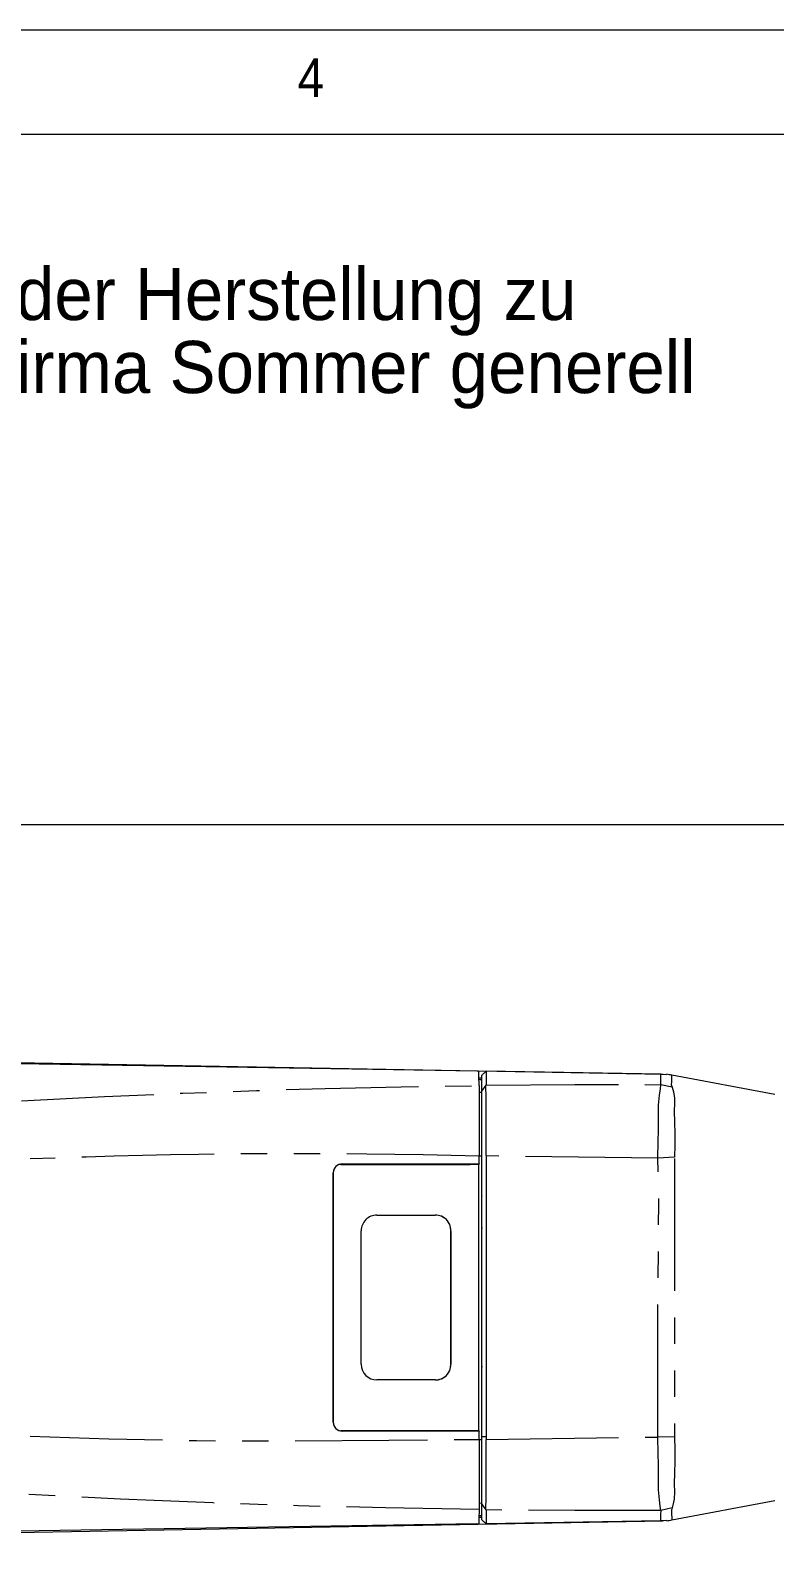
# Model space of a CAD drawing. Header units: millimetres. Extents: x 2 to 603, y 5 to 415.
# Drawn here: x 158.3 to 194, y 342.7 to 415 of the extents above; entities that cross this region are included whole.
import ezdxf

# ---------------------------------------------------------------- set-up
doc = ezdxf.new("R2010")
doc.units = ezdxf.units.MM
doc.linetypes.add('SLD-Durchgehend', pattern=[0])
doc.linetypes.add('SLD-Phantom', pattern=[12.7, 6.35, -1.27, 1.27, -1.27, 1.27, -1.27])
doc.styles.add('SLDTEXTSTYLE0', font='GOTHIC.TTF', dxfattribs={"width": 0.913})
doc.styles.add('SLDTEXTSTYLE1', font='ARIAL.TTF', dxfattribs={"width": 0.948})
doc.dimstyles.new('SLDDIMSTYLE2', dxfattribs={"dimtxt": 5, "dimasz": 3.302, "dimexe": 0, "dimexo": 0.0625, "dimgap": 1.25, "dimtad": 1, "dimdec": 0, "dimlfac": 5, "dimrnd": 1e-09, "dimzin": 12, "dimdsep": 46, "dimtxsty": 'SLDTEXTSTYLE0', "dimsah": 1, "dimcen": 0.09, "dimadec": 0, "dimazin": 3, "dimtfac": 1, "dimtdec": 0, "dimtofl": 0, "dimtmove": 0, "dimatfit": 3, "dimfxl": 0, "dimfrac": 2, "dimtolj": 1, "dimtzin": 12, "dimarcsym": 0})

# ---------------------------------------------------------------- blocks, each defined once
blk = doc.blocks.new('SW_NOTE_2')
at = {"color": 0, "linetype": 'Continuous', "lineweight": 0, "char_height": 2.5, "attachment_point": 1, "style": 'SLDTEXTSTYLE1'}
for s, insert in [('Die Teile sind nach dem von Firma Sommer freigegebenen Prüfplan bei der Herstellung zu', (0, -0.277)), ('prüfen. Änderungen am Fertigungsprozeß und /oder am Prüfplan, sind Firma Sommer generell', (0, -3.777))]:
    blk.add_mtext(s, dxfattribs=dict(at, insert=insert))
blk = doc.blocks.new('_D_2')
at = {"color": 7, "linetype": 'SLD-Durchgehend', "lineweight": 0}
for p, q in [((130.837, 355.292), (130.837, 377.946)), ((321.877, 355.292), (321.877, 377.946)), ((130.837, 376.946), (321.877, 376.946))]:
    blk.add_line(p, q, dxfattribs=at)
for points in [[(130.837, 376.946), (134.139, 376.438), (134.139, 377.454)], [(321.877, 376.946), (318.575, 377.454), (318.575, 376.438)]]:
    blk.add_solid(points, dxfattribs=at)
at = {"color": 7, "linetype": 'SLD-Durchgehend', "lineweight": 0, "insert": (211.868, 383.333, -3.36), "char_height": 5, "attachment_point": 1, "style": 'SLDTEXTSTYLE0'}
blk.add_mtext('955', dxfattribs=at)

msp = doc.modelspace()

# ---------------------------------------------------------------- linework, layer by layer
at = {"color": 7, "linetype": 'SLD-Durchgehend', "lineweight": 0}
for p, q in [((589, 415), (5, 415)), ((584.0035, 410), (10, 410))]:
    msp.add_line(p, q, dxfattribs=at)
at = {"color": 7, "linetype": 'SLD-Durchgehend', "lineweight": 15}
for p, q in [((179.7502, 365.132), (140.8887, 365.7538)), ((140.9265, 365.8512), (188.6773, 364.9917)), ((180.0968, 365.0425), (180.1938, 365.1396)), ((188.566, 364.9912), (180.1938, 365.1395)), ((188.566, 364.9912), (188.8373, 364.9741)), ((188.8373, 364.9741), (188.8373, 364.9863)), ((179.9973, 364.8071), (179.8555, 364.8096)), ((179.856, 364.7578), (179.9973, 364.7553)), ((179.8562, 364.7352), (179.9973, 364.7378)), ((179.9973, 364.1743), (179.9973, 364.9372)), ((179.9973, 364.1743), (180.1923, 364.4659)), ((194.0346, 364.0205), (189.102, 364.9429)), ((179.8606, 364.1337), (179.9973, 364.136)), ((179.9973, 347.6328), (179.9973, 364.174)), ((178.4358, 360.6737), (178.4363, 360.6722)), ((178.4358, 360.6722), (178.4358, 360.6737)), ((179.6709, 360.6724), (179.8638, 360.6833)), ((179.8411, 347.9124), (179.8411, 360.6724)), ((179.8641, 360.6911), (179.8638, 360.6833)), ((179.8641, 360.6911), (179.8641, 361.0696)), ((180.1987, 361.089), (180.1976, 347.6335)), ((172.8692, 348.3274), (172.8692, 360.2574)), ((172.8825, 348.2724), (172.8825, 360.3124)), ((179.9973, 359.1638), (180.0061, 359.1638)), ((180.0062, 359.155), (180.0061, 359.155)), ((174.962, 358.2424), (177.7615, 358.2424)), ((174.2122, 351.0924), (174.2122, 357.4924)), ((178.5113, 357.4924), (178.5113, 351.0924)), ((178.5113, 351.0924), (178.5113, 357.4924)), ((180.0167, 357.611), (179.9973, 357.6106)), ((180.0167, 350.9739), (179.9973, 350.9743)), ((177.7615, 350.3424), (174.962, 350.3424)), ((178.4358, 347.9111), (178.4363, 347.9127)), ((178.4358, 347.9111), (178.4358, 347.9127)), ((179.8638, 347.9016), (179.6709, 347.9125)), ((179.8638, 347.9016), (179.8641, 347.8938)), ((179.8641, 347.5061), (179.8641, 347.8938)), ((179.9973, 344.3991), (179.9973, 347.6328)), ((180.1977, 347.6335), (180.1987, 347.4959)), ((189.2284, 347.5992), (188.4272, 347.6194)), ((179.8641, 347.4875), (179.9973, 347.4875)), ((179.9973, 343.6442), (179.9973, 344.3989)), ((189.102, 343.6419), (194.0346, 344.5644)), ((179.7502, 343.4529), (140.8887, 342.8311)), ((140.9265, 342.7337), (188.6773, 343.5932)), ((179.8555, 343.7753), (179.9973, 343.7778)), ((179.9973, 343.834), (179.8561, 343.8315)), ((179.8562, 343.8497), (179.9973, 343.8471)), ((188.566, 343.5937), (180.1973, 343.4454)), ((188.8373, 343.6108), (188.566, 343.5937)), ((188.8373, 343.5986), (188.8373, 343.6108))]:
    msp.add_line(p, q, dxfattribs=at)
at = {"color": 7, "linetype": 'SLD-Phantom', "lineweight": 0}
for p, q in [((189.1164, 364.374), (188.5709, 364.4881)), ((173.2757, 360.6763), (173.3047, 360.6935)), ((179.8641, 361.0729), (179.9973, 361.0729)), ((188.4269, 360.9732), (180.1931, 361.0765)), ((189.2286, 361.0143), (188.4269, 360.9733)), ((189.228, 360.9576), (189.228, 347.6272)), ((172.8785, 360.3124), (172.8825, 360.3124)), ((178.5113, 357.4924), (178.5113, 357.4924)), ((178.5113, 351.0924), (178.5113, 351.0924)), ((173.2757, 347.9086), (173.3047, 347.8914)), ((179.9973, 347.6327), (180.1989, 347.6327)), ((180.199, 347.4843), (188.4269, 347.6091)), ((179.8606, 344.4512), (179.9973, 344.4489)), ((189.1168, 344.2112), (188.571, 344.0968))]:
    msp.add_line(p, q, dxfattribs=at)
at = {"color": 7, "linetype": 'SLD-Durchgehend', "lineweight": 15, "flags": 128}
for points in [[(179.859, 364.4455), (179.8548, 364.888), (179.8504, 365.1249)], [(180.1938, 365.1395), (180.1938, 364.9081), (180.1937, 364.467)], [(179.859, 364.4462), (179.8601, 364.2581), (179.8611, 363.9797), (179.862, 363.6174), (179.8627, 363.1825), (179.8633, 362.6884), (179.8638, 362.1484), (179.864, 361.619), (179.8641, 361.0761)], [(179.8641, 347.5088), (179.864, 346.9283), (179.8637, 346.3642), (179.8633, 345.8328), (179.8627, 345.3486), (179.8619, 344.925), (179.861, 344.5739), (179.8601, 344.3153), (179.859, 344.1387)], [(179.859, 344.1394), (179.8548, 343.6969), (179.8504, 343.46)], [(179.9973, 344.3991), (180.0943, 344.253), (180.1904, 344.1153)], [(180.1972, 344.1179), (180.1973, 343.6768), (180.1973, 343.4454)], [(180.1972, 343.4453), (180.1467, 343.4942), (180.0968, 343.5424)]]:
    msp.add_lwpolyline(points, dxfattribs=at)
at = {"color": 7, "linetype": 'SLD-Phantom', "lineweight": 0, "flags": 128}
for points in [[(157.9233, 363.7115), (161.9089, 363.9158), (165.6643, 364.0792), (169.1896, 364.2072), (172.4847, 364.3048), (176.1267, 364.3876), (179.8591, 364.4455)], [(180.1909, 364.4668), (184.4522, 364.4918), (188.571, 364.4881)], [(188.4269, 360.9733), (188.4269, 360.9733), (188.4408, 361.7584), (188.4526, 362.3065), (188.456, 362.8208), (188.464, 363.5049), (188.5069, 363.9844), (188.5468, 364.2918), (188.5709, 364.4881), (188.5709, 364.4881)], [(189.0835, 364.4549), (189.0835, 364.4549), (189.0993, 364.4255), (189.1167, 364.374)], [(189.1164, 364.374), (189.1734, 364.1507), (189.2188, 363.8388), (189.2247, 363.602), (189.208, 363.2121), (189.2272, 362.6866), (189.2473, 362.1519), (189.2441, 361.5861), (189.2286, 361.0142)], [(188.4268, 347.6091), (188.4273, 347.6561), (188.4274, 354.3147), (188.452, 356.5349), (188.4766, 358.755), (188.4269, 360.9733)], [(158.3445, 347.6565), (162.1227, 347.5178), (166.3089, 347.439), (170.9046, 347.4202), (175.5425, 347.453), (179.8642, 347.4978)], [(188.5709, 344.0968), (188.5709, 344.0968), (188.5466, 344.2933), (188.5066, 344.601), (188.464, 345.0806), (188.4562, 345.764), (188.4528, 346.2772), (188.441, 346.8239), (188.4269, 347.6116), (188.4269, 347.6116)], [(189.228, 347.6272), (189.228, 347.6272), (189.2442, 346.9973), (189.2475, 346.432), (189.2274, 345.8977), (189.2078, 345.3721), (189.2243, 344.9826), (189.2049, 344.626), (189.1534, 344.3466), (189.1165, 344.2111)], [(179.8591, 344.1394), (175.3677, 344.2124), (171.1945, 344.3158), (167.1027, 344.4505), (162.6789, 344.6333), (157.9233, 344.8733)], [(188.5709, 344.0968), (184.4532, 344.0931), (180.1927, 344.118)], [(188.566, 343.5937), (188.5655, 343.6206), (188.5783, 343.9353), (188.5836, 344.0551), (188.5823, 344.088), (188.571, 344.0968)], [(189.1168, 344.2112), (189.0997, 344.1603), (189.0835, 344.13), (189.0835, 344.13)], [(189.0835, 344.13), (189.0835, 344.13), (189.0846, 344.1043), (189.0897, 343.9867), (189.1027, 343.6788), (189.102, 343.6419), (189.102, 343.6419)]]:
    msp.add_lwpolyline(points, dxfattribs=at)
at = {"color": 7, "linetype": 'SLD-Durchgehend', "lineweight": 15}
for centre, radius, start, end in [((179.763, 364.6015), 0.5306, 80.521903, 91.384261), ((180.7541, 364.3219), 0.9754, 132.368786, 140.8858), ((188.0095, 359.1026), 5.9416, 79.404353, 81.991332), ((-93.6686, 361.881), 273.8687, 359.834295, 0.54109), ((173.3048, 360.2579), 0.4356, 90.005684, 180.060385), ((173.2422, 360.3126), 0.3597, 90.028916, 180.032554), ((174.9621, 357.4925), 0.7499, 90.00518, 180.007002), ((177.7614, 357.4925), 0.7499, 359.995624, 89.993731), ((177.7614, 357.4925), 0.7499, 359.993821, 89.995421), ((174.9621, 351.0924), 0.7499, 179.994893, 269.992925), ((177.7614, 351.0924), 0.7499, 270.004692, 0.005952), ((177.7614, 351.0924), 0.7499, 270.006045, 0.004713), ((173.3049, 348.3271), 0.4357, 179.95826, 269.975671), ((173.2423, 348.2723), 0.3598, 179.978708, 269.959823), ((-93.344, 346.7027), 273.5441, 359.458514, 0.166157), ((179.773, 343.8427), 0.3904, 266.656302, 281.437534), ((180.9952, 344.5197), 1.3275, 221.2628, 227.409223), ((188.0115, 349.4701), 5.9293, 278.005867, 280.598243)]:
    msp.add_arc(centre, radius, start, end, dxfattribs=at)
at = {"color": 7, "linetype": 'SLD-Phantom', "lineweight": 0}
for centre, radius, start, end in [((174.3614, 364.5987), 14.2101, 359.55385, 1.582707), ((179.2968, 365.0704), 9.8061, 356.401398, 359.255495), ((171.1284, 37.7933), 323.3879, 88.452091, 92.265555)]:
    msp.add_arc(centre, radius, start, end, dxfattribs=at)
at = {"color": 7, "linetype": 'SLD-Durchgehend', "lineweight": 15}
for centre, major_axis, ratio, start_param, end_param in [((205.1669, 365.9086), (300, 0.503), 0.0173744, 4.6057416, 4.6278398), ((205.1355, 376.3961), (300, 1.3911), 0.0522022, 4.6057471, 4.6230301), ((205.1361, 376.4133), (300, 1.3911), 0.0522022, 4.6058421, 4.6278069), ((179.5907, 359.1553), (0.4197, 0), 0.005236, 6.0328537, 6.1890677), ((205.1669, 342.6763), (300, -0.503), 0.0173744, 1.6553455, 1.6774437), ((205.1355, 332.1888), (300, -1.3911), 0.0522022, 1.6601552, 1.6774382), ((205.1361, 332.1716), (300, -1.3911), 0.0522022, 1.6553784, 1.6773432)]:
    msp.add_ellipse(centre, major_axis=major_axis, ratio=ratio, start_param=start_param, end_param=end_param, dxfattribs=at)
at = {"color": 7, "linetype": 'SLD-Phantom', "lineweight": 0}
msp.add_ellipse((179.5907, 359.1553), major_axis=(0.4197, 0), ratio=0.005236, start_param=6.1890677, end_param=6.533517, dxfattribs=at)

# ---------------------------------------------------------------- block references
at = {"color": 7, "linetype": 'Continuous', "lineweight": 0}
msp.add_blockref('SW_NOTE_2', (51.489, 403.892), dxfattribs=at)

# ---------------------------------------------------------------- texts
at = {"color": 7, "linetype": 'Continuous', "lineweight": 0, "insert": (171.1667, 413.6463), "char_height": 1.8521, "attachment_point": 1, "style": 'SLDTEXTSTYLE0'}
msp.add_mtext('4', dxfattribs=at)

# ---------------------------------------------------------------- dimensions: what is measured, and where the dimension line sits
at = {"color": 7, "linetype": 'SLD-Durchgehend', "lineweight": 0}
dim = msp.add_linear_dim(base=(321.8773, 376.9458), p1=(130.8373, 354.2924), p2=(321.8773, 354.2924), dimstyle='SLDDIMSTYLE2', dxfattribs=at)
dim.commit()
dim.dimension.update_dxf_attribs({"geometry": '_D_2', "text_midpoint": (219.441, 376.9458), "dimtype": 160})

doc.saveas('drawing.dxf')
